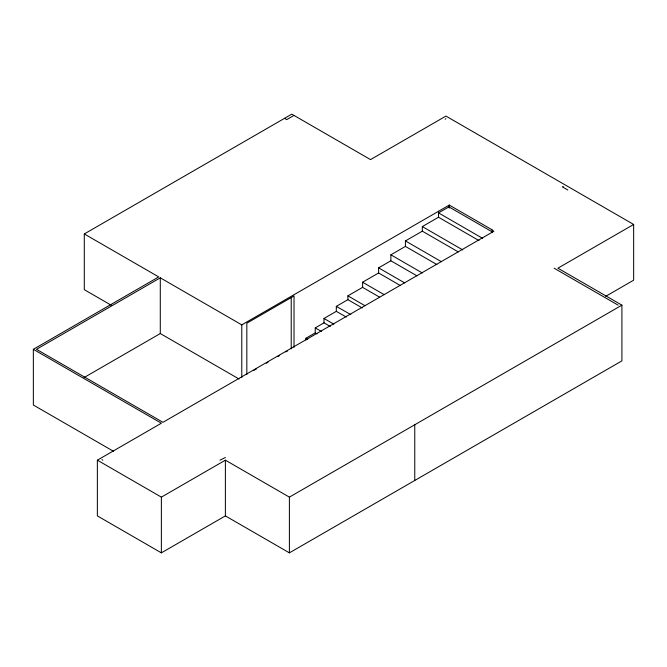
<?xml version="1.0" encoding="UTF-8"?>
<svg xmlns="http://www.w3.org/2000/svg" width="667" height="667" viewBox="0 0 667 667"><rect width="100%" height="100%" fill="white"/><g stroke="black" fill="none" stroke-linecap="round" stroke-linejoin="round"><path stroke-width="1" d="M111.197 305.203L84.292 289.67L84.292 233.95L291.787 114.149L370.535 159.613L445.931 116.083L633.65 224.462L633.65 280.182L605.694 296.323M293.997 115.424L286.735 119.61L284.534 118.342M113.59 451.351L33.35 405.027L33.35 349.308L158.721 276.922L84.292 233.95M492.446 232.058L492.446 229.998L449.275 205.077L241.779 324.871L160.288 277.822L36.485 349.308L162.94 422.311L493.888 231.241L492.096 230.198L492.096 231.808L448.924 206.887L438.519 212.89L482.591 238.336M445.181 119.185L445.931 118.759M84.034 377.572L160.288 333.542L239.094 379.039M458.296 251.934L422.319 231.166L422.319 226.58L438.519 217.225L478.998 240.595M436.91 264.582L405.428 246.406L405.428 240.92L422.319 231.166M416.95 275.846L390.87 260.789L390.87 254.811L405.428 246.406M400.2 285.434L378.614 272.97L378.614 267.859L390.87 260.789M379.69 297.232L362.598 287.36L362.598 282.216L378.614 272.97M362.289 307.979L347.899 299.666L347.899 295.848L362.598 287.36M317.042 333.909L315.249 332.866L315.249 327.889L323.987 322.845L323.987 318.467L336.31 311.356L336.31 306.361L347.899 299.666M563.206 186.468L562.464 186.902L567.842 190.003M305.945 340.012L305.945 338.236L315.249 332.866M633.65 224.462L557.904 268.192L621.911 305.152L621.911 360.872L289.395 552.851L225.388 515.891L161.372 552.851L97.365 515.891L97.365 460.172L161.372 423.22L33.35 349.308M253.819 370.418L256.487 368.876M266.258 363.24L268.034 362.214M277.831 356.553L279.615 355.528M285.868 351.918L287.652 350.884M219.927 460.172L225.388 457.504M97.365 460.172L161.372 497.132L225.388 460.172L289.395 497.132L621.911 305.152M336.31 306.361L350.792 314.616M336.31 311.356L346.265 317.033M554.102 268.192L618.117 305.152M422.319 226.58L462.79 249.95M405.428 240.92L441.404 261.689M390.87 254.811L422.344 272.986M378.614 267.859L404.694 282.916M362.598 282.216L384.184 294.681M347.899 295.848L364.991 305.719M323.987 318.467L333.884 324.179M323.987 322.845L330.282 326.48M305.945 338.236L307.737 339.278M101.984 459.696L102.818 460.172M315.249 327.889L321.536 331.532M449.275 205.077L449.275 208.171M448.924 205.278L448.924 206.887M438.519 211.281L438.519 217.225M414.766 424.746L414.766 480.465M294.014 347.349L294.014 295.956L246.832 323.195L246.832 374.587M291.221 297.432L291.221 348.824M289.395 497.132L289.395 552.851M241.779 324.871L241.779 377.497M225.388 460.172L225.388 515.891M161.372 497.132L161.372 552.851M160.288 277.822L160.288 333.542"/></g></svg>
